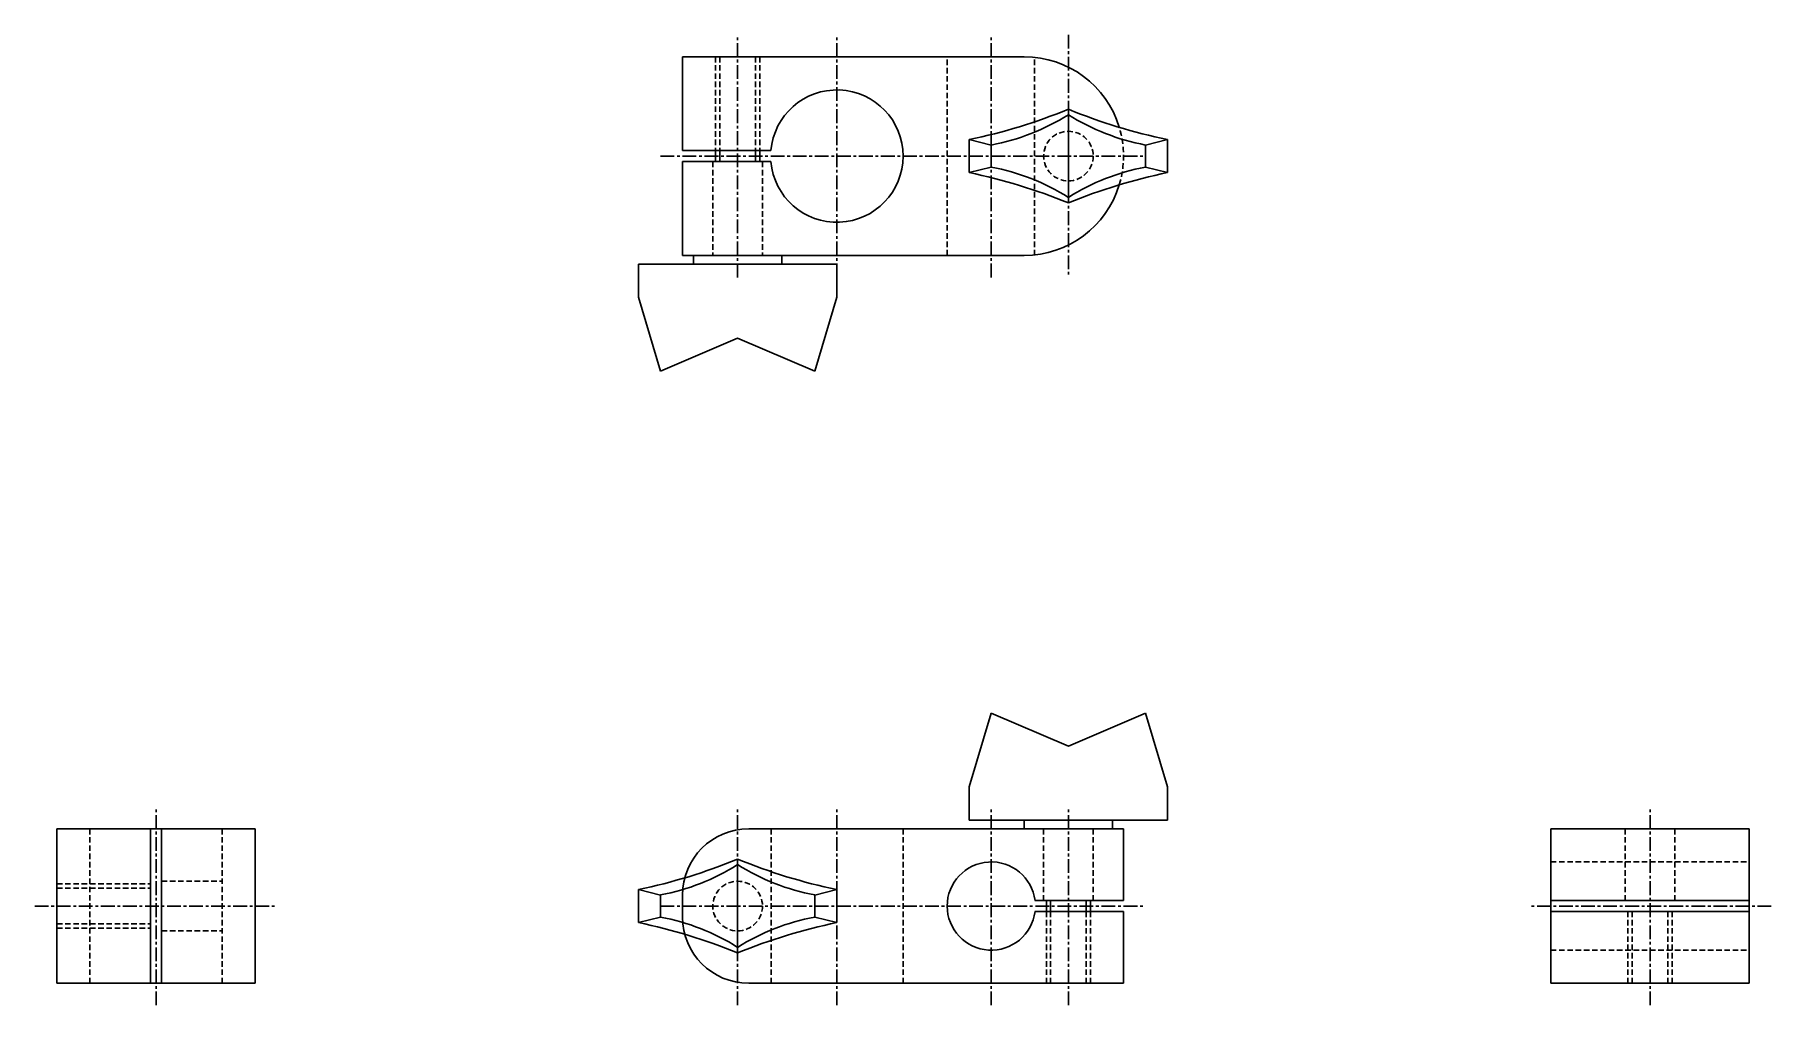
# Model space of a CAD drawing. Extents: x -392 to -235, y -2865 to -2777.
import ezdxf

# ---------------------------------------------------------------- set-up
doc = ezdxf.new("R2010")
doc.units = 0
doc.linetypes.add('CENTER', pattern=[2, 1.25, -0.25, 0.25, -0.25])
doc.linetypes.add('DASHED', pattern=[0.75, 0.5, -0.25])
doc.layers.get('0').update_dxf_attribs({"linetype": 'CONTINUOUS'})
doc.layers.add('CENTER', color=1, linetype='CENTER')

msp = doc.modelspace()

# ---------------------------------------------------------------- linework, layer by layer
at = {"color": 7, "linetype": 'CONTINUOUS'}
for p, q in [((-333.61, -2787.8), (-333.61, -2779.3)), ((-333.61, -2779.3), (-302.61, -2779.3)), ((-298.61, -2784.55), (-298.61, -2792.05)), ((-307.61, -2786.8), (-307.61, -2789.8)), ((-305.61, -2787.3), (-307.61, -2786.8)), ((-305.61, -2787.3), (-305.61, -2789.3)), ((-291.61, -2787.3), (-289.61, -2786.8)), ((-291.61, -2787.3), (-291.61, -2789.3)), ((-289.61, -2786.8), (-289.61, -2789.8)), ((-333.61, -2787.8), (-325.59, -2787.8)), ((-333.61, -2797.3), (-333.61, -2788.8)), ((-333.61, -2788.8), (-325.59, -2788.8)), ((-330.61, -2788.8), (-330.61, -2787.8)), ((-330.24, -2788.8), (-330.24, -2787.8)), ((-326.99, -2788.8), (-326.99, -2787.8)), ((-326.61, -2788.8), (-326.61, -2787.8)), ((-305.61, -2789.3), (-307.61, -2789.8)), ((-291.61, -2789.3), (-289.61, -2789.8)), ((-319.61, -2798.1), (-337.61, -2798.1)), ((-319.61, -2798.1), (-337.61, -2798.1)), ((-337.61, -2801.1), (-337.61, -2798.1)), ((-333.61, -2797.3), (-302.61, -2797.3)), ((-332.61, -2798.1), (-332.61, -2797.3)), ((-324.61, -2798.1), (-324.61, -2797.3)), ((-319.61, -2801.1), (-319.61, -2798.1)), ((-337.61, -2801.1), (-335.61, -2807.8)), ((-319.61, -2801.1), (-321.61, -2807.8)), ((-307.61, -2845.5), (-305.61, -2838.8)), ((-289.61, -2845.5), (-291.61, -2838.8)), ((-307.61, -2845.5), (-307.61, -2848.5)), ((-289.61, -2845.5), (-289.61, -2848.5)), ((-307.61, -2848.5), (-289.61, -2848.5)), ((-307.61, -2848.5), (-289.61, -2848.5)), ((-302.61, -2848.5), (-302.61, -2849.3)), ((-294.61, -2848.5), (-294.61, -2849.3)), ((-372.36, -2849.3), (-390.36, -2849.3)), ((-390.36, -2849.3), (-390.36, -2863.3)), ((-381.86, -2849.3), (-381.86, -2863.3)), ((-380.86, -2849.3), (-380.86, -2863.3)), ((-372.36, -2849.3), (-372.36, -2863.3)), ((-327.61, -2849.3), (-293.61, -2849.3)), ((-293.61, -2849.3), (-293.61, -2855.8)), ((-254.86, -2849.3), (-254.86, -2863.3)), ((-254.86, -2849.3), (-236.86, -2849.3)), ((-236.86, -2849.3), (-236.86, -2863.3)), ((-328.61, -2852.55), (-328.61, -2860.05)), ((-337.61, -2854.8), (-337.61, -2857.8)), ((-335.61, -2855.3), (-337.61, -2854.8)), ((-335.61, -2855.3), (-335.61, -2857.3)), ((-333.61, -2857.3), (-333.61, -2855.3)), ((-321.61, -2855.3), (-319.61, -2854.8)), ((-321.61, -2855.3), (-321.61, -2857.3)), ((-319.61, -2854.8), (-319.61, -2857.8)), ((-301.65, -2855.8), (-293.61, -2855.8)), ((-301.65, -2856.8), (-293.61, -2856.8)), ((-300.61, -2856.8), (-300.61, -2855.8)), ((-300.24, -2856.8), (-300.24, -2855.8)), ((-296.99, -2856.8), (-296.99, -2855.8)), ((-296.61, -2856.8), (-296.61, -2855.8)), ((-293.61, -2856.8), (-293.61, -2863.3)), ((-254.86, -2855.8), (-236.86, -2855.8)), ((-254.86, -2856.8), (-236.86, -2856.8)), ((-335.61, -2857.3), (-337.61, -2857.8)), ((-321.61, -2857.3), (-319.61, -2857.8)), ((-372.36, -2863.3), (-390.36, -2863.3)), ((-327.61, -2863.3), (-293.61, -2863.3)), ((-254.86, -2863.3), (-236.86, -2863.3))]:
    msp.add_line(p, q, dxfattribs=at)
at = {"color": 3, "linetype": 'DASHED'}
for p, q in [((-330.61, -2779.3), (-330.61, -2787.8)), ((-330.24, -2779.3), (-330.24, -2787.8)), ((-326.99, -2779.3), (-326.99, -2787.8)), ((-326.61, -2779.3), (-326.61, -2787.8)), ((-309.61, -2797.3), (-309.61, -2779.3)), ((-301.69, -2797.3), (-301.69, -2779.3)), ((-330.86, -2788.8), (-330.86, -2797.3)), ((-326.36, -2788.8), (-326.36, -2797.3)), ((-387.36, -2863.3), (-387.36, -2849.3)), ((-375.36, -2863.3), (-375.36, -2849.3)), ((-325.57, -2863.3), (-325.57, -2849.3)), ((-313.61, -2863.3), (-313.61, -2849.3)), ((-300.86, -2855.8), (-300.86, -2849.3)), ((-296.36, -2855.8), (-296.36, -2849.3)), ((-248.11, -2855.8), (-248.11, -2849.3)), ((-243.61, -2855.8), (-243.61, -2849.3)), ((-254.86, -2852.3), (-236.86, -2852.3)), ((-390.36, -2854.3), (-381.86, -2854.3)), ((-390.36, -2854.67), (-381.86, -2854.67)), ((-380.86, -2854.05), (-375.36, -2854.05)), ((-300.61, -2863.3), (-300.61, -2856.8)), ((-300.24, -2863.3), (-300.24, -2856.8)), ((-296.99, -2863.3), (-296.99, -2856.8)), ((-296.61, -2863.3), (-296.61, -2856.8)), ((-247.86, -2863.3), (-247.86, -2856.8)), ((-247.49, -2863.3), (-247.49, -2856.8)), ((-244.24, -2863.3), (-244.24, -2856.8)), ((-243.86, -2863.3), (-243.86, -2856.8)), ((-390.36, -2857.92), (-381.86, -2857.92)), ((-390.36, -2858.3), (-381.86, -2858.3)), ((-380.86, -2858.55), (-375.36, -2858.55)), ((-254.86, -2860.3), (-236.86, -2860.3))]:
    msp.add_line(p, q, dxfattribs=at)
at = {"color": 7, "linetype": 'CONTINUOUS'}
for points in [[(-321.61, -2807.8), (-328.61, -2804.8), (-335.61, -2807.8)], [(-305.61, -2838.8), (-298.61, -2841.8), (-291.61, -2838.8)]]:
    msp.add_lwpolyline(points, dxfattribs=at)
at = {"color": 3, "linetype": 'DASHED'}
for centre in [(-298.61, -2788.3), (-328.61, -2856.3)]:
    msp.add_circle(centre, 2.25, dxfattribs=at)
at = {"color": 7, "linetype": 'CONTINUOUS'}
for centre, radius, start, end in [((-302.61, -2788.3), 9, 16.8575, 90), ((-319.61, -2788.3), 6, 184.7802, 175.2198), ((-317.74, -2737.57), 50.26, 281.619, 292.3627), ((-309.38, -2767.42), 20.23, 280.7341, 302.1614), ((-279.49, -2737.57), 50.26, 247.6373, 258.381), ((-287.85, -2767.42), 20.23, 237.8386, 259.2659), ((-309.38, -2809.17), 20.23, 57.8386, 79.2659), ((-287.85, -2809.17), 20.23, 100.7341, 122.1614), ((-317.74, -2839.03), 50.26, 67.6373, 78.381), ((-317.74, -2839.03), 50.26, 67.6373, 78.381), ((-279.49, -2839.03), 50.26, 101.619, 112.3627), ((-279.49, -2839.03), 50.26, 101.619, 112.3627), ((-302.61, -2788.3), 9, 270, 343.1425), ((-327.61, -2855.3), 6, 90, 180), ((-347.74, -2805.57), 50.26, 281.619, 292.3627), ((-309.49, -2805.57), 50.26, 247.6373, 258.381), ((-305.61, -2856.3), 4, 7.1808, 352.8192), ((-339.38, -2835.42), 20.23, 280.7341, 302.1614), ((-317.85, -2835.42), 20.23, 237.8386, 259.2659), ((-347.74, -2907.03), 50.26, 67.6373, 78.381), ((-347.74, -2907.03), 50.26, 67.6373, 78.381), ((-339.38, -2877.17), 20.23, 57.8386, 79.2659), ((-327.61, -2857.3), 6, 180, 270), ((-317.85, -2877.17), 20.23, 100.7341, 122.1614), ((-309.49, -2907.03), 50.26, 101.619, 112.3627), ((-309.49, -2907.03), 50.26, 101.619, 112.3627)]:
    msp.add_arc(centre, radius, start, end, dxfattribs=at)
at = {"color": 3, "linetype": 'DASHED'}
msp.add_arc((-302.61, -2788.3), 9, 343.1425, 16.8575, dxfattribs=at)
at = {"layer": 'CENTER', "color": 1, "linetype": 'CENTER'}
for p, q in [((-328.61, -2799.3), (-328.61, -2777.3)), ((-319.61, -2799.3), (-319.61, -2777.3)), ((-305.61, -2799.3), (-305.61, -2777.3)), ((-298.61, -2777.3), (-298.61, -2799.3)), ((-335.61, -2788.3), (-291.61, -2788.3)), ((-381.36, -2865.3), (-381.36, -2847.3)), ((-328.61, -2865.3), (-328.61, -2847.3)), ((-319.61, -2865.3), (-319.61, -2847.3)), ((-305.61, -2865.3), (-305.61, -2847.3)), ((-298.61, -2865.3), (-298.61, -2847.3)), ((-245.86, -2865.3), (-245.86, -2847.3)), ((-392.36, -2856.3), (-370.36, -2856.3)), ((-335.61, -2856.3), (-291.61, -2856.3)), ((-234.86, -2856.3), (-256.86, -2856.3))]:
    msp.add_line(p, q, dxfattribs=at)

doc.saveas('drawing.dxf')
